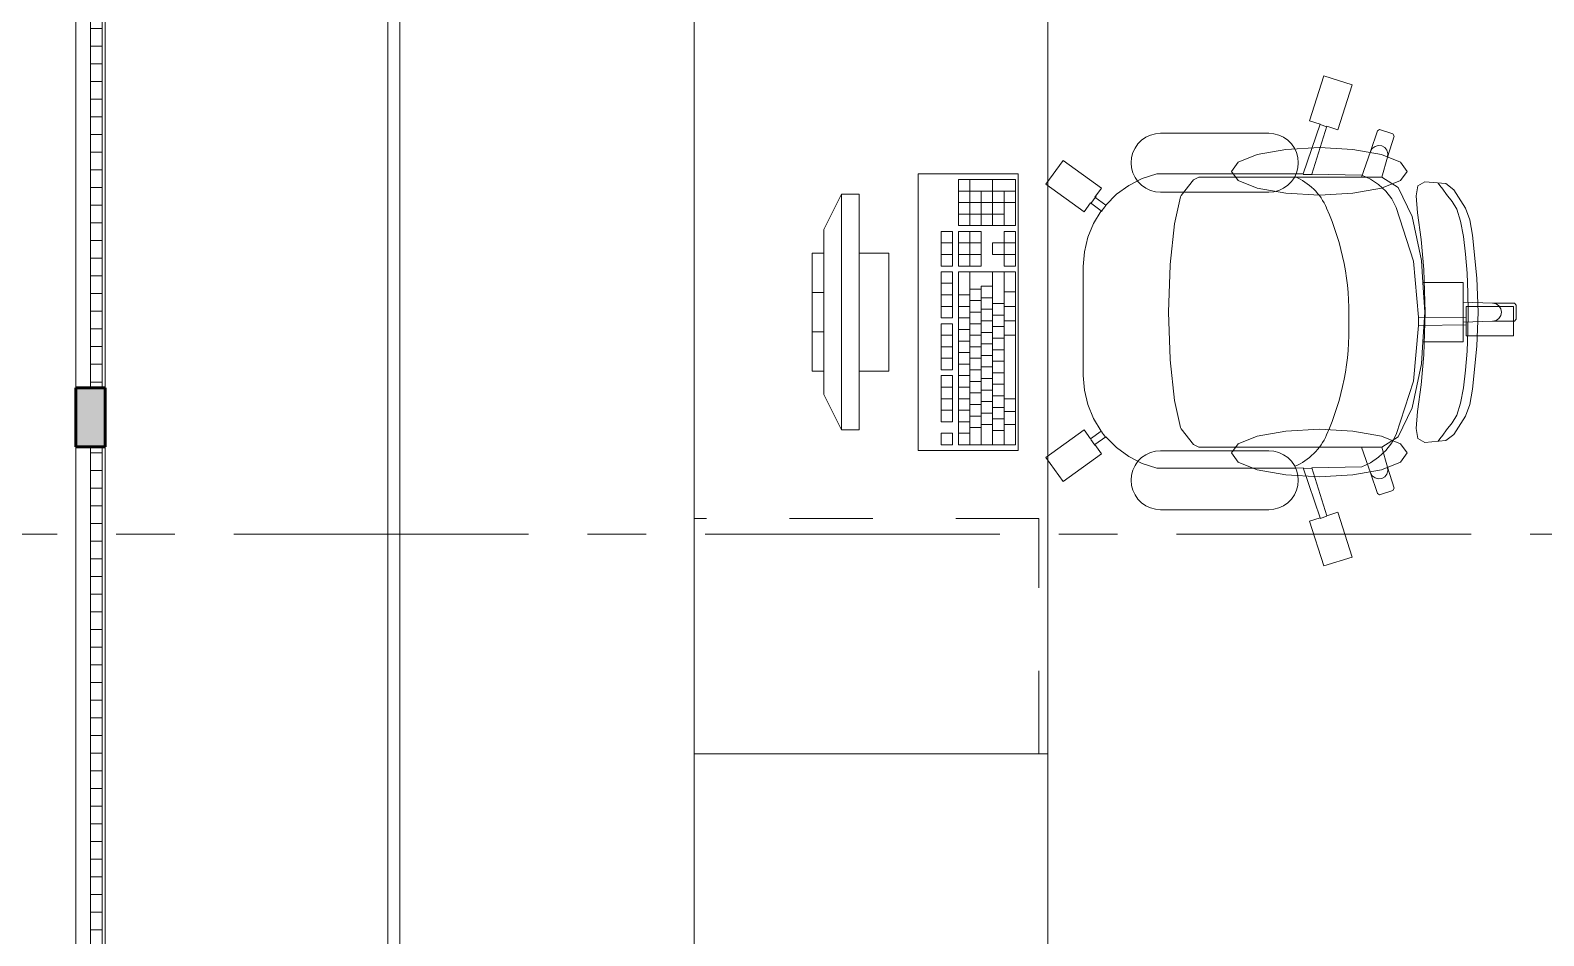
# Model space of a CAD drawing. Header units: inches. Extents: x -38 to 5698, y -33 to 92.
# Drawn here: x 12.593 to 15.162, y 9.32 to 10.857 of the extents above; entities that cross this region are included whole.
import ezdxf

# ---------------------------------------------------------------- set-up
doc = ezdxf.new("R2010")
doc.units = ezdxf.units.IN
doc.header["$MEASUREMENT"] = 0
doc.set_wipeout_variables(frame=1)
for name, pattern in [('Punto & Raya', [0.65, 0.5, -0.075, 0, -0.075]), ('Rayas', [0.282222, 0.141111, -0.141111]), ('Wipeout_Contour', [1, 0, -1])]:
    doc.linetypes.add(name, pattern=pattern)
for name, color, linetype in [('02 _ ARQ _ ALB _ Mobiliario', 7, 'Continuous'), ('02 _ ARQ _ ZON _ Espacio.3D', 7, 'Continuous'), ('08 _ STR _ EXT _ 10 Vereda Exterior', 7, 'Continuous'), ('Acabado - Muros', 7, 'Continuous'), ('Marcador - Secciones', 251, 'Continuous')]:
    doc.layers.add(name, color=color, linetype=linetype)
pattern_1 = [(0, (0, 0), (0, 0.03), [])]

msp = doc.modelspace()

# ---------------------------------------------------------------- hatches: boundary and pattern name
at = {"layer": '08 _ STR _ EXT _ 10 Vereda Exterior', "linetype": 'Continuous', "lineweight": 13}
h = msp.add_hatch(dxfattribs=at)
h.set_pattern_fill('RETÍCULA_100X100_0002', color=251, style=0, pattern_type=2)
h.set_pattern_definition([(360, (3.7574, 18.3027), (0, 2.53199), []), (90, (3.7574, 18.3027), (-3.6, 0), [])])
h.paths.add_polyline_path([(2.17, 3.6213), (4.2913, 1.5), (9.32, 1.5), (9.32, 6.5), (40.52, 6.5), (40.52, 1.5), (52.92, 1.5), (52.92, 19.0859), (51.57, 19.0859), (51.57, 7.2), (9.07, 7.2), (9.07, 7.85), (6.5201, 7.85, -0.414214), (6.2701, 8.1), (6.2701, 8.85, -0.414213), (6.5201, 9.1), (9.07, 9.1), (9.07, 12), (6.5201, 12, -0.414214), (6.2701, 12.25), (6.2701, 13, -0.414213), (6.5201, 13.25), (9.07, 13.25), (9.07, 16.15), (6.5201, 16.15, -0.414214), (6.2701, 16.4), (6.2701, 17.15, -0.414213), (6.5201, 17.4), (8.77, 17.4), (8.7706, 21.0499), (2.17, 21.0499)])

# ---------------------------------------------------------------- linework, layer by layer
at = {"layer": '02 _ ARQ _ ALB _ Mobiliario', "color": 175, "linetype": 'Continuous', "lineweight": 13}
for p, q in [((13.1999, 7.8569), (13.1999, 12.8569)), ((14.7937, 10.6934), (14.7823, 10.697)), ((14.8679, 10.6512), (14.8793, 10.6866)), ((14.8793, 10.6866), (14.8831, 10.6886)), ((14.8831, 10.6886), (14.9058, 10.6811)), ((14.8753, 10.66), (14.8809, 10.6616)), ((14.8809, 10.6616), (14.8867, 10.6609)), ((14.8867, 10.6609), (14.8918, 10.658)), ((14.9077, 10.6773), (14.8963, 10.6419)), ((14.9058, 10.6811), (14.9077, 10.6773)), ((14.8522, 10.6078), (14.8679, 10.6512)), ((14.8679, 10.6512), (14.8707, 10.6564)), ((14.8707, 10.6564), (14.8753, 10.66)), ((14.8963, 10.6419), (14.8867, 10.6077)), ((14.8918, 10.658), (14.8954, 10.6534)), ((14.8954, 10.6534), (14.897, 10.6477)), ((14.897, 10.6477), (14.8963, 10.6419)), ((14.7684, 10.612), (14.7535, 10.6123)), ((14.2651, 10.6038), (14.1681, 10.6038)), ((14.1681, 10.6038), (14.1681, 10.5254)), ((14.2651, 10.5842), (14.1681, 10.5842)), ((14.1875, 10.5254), (14.1875, 10.6038)), ((14.2069, 10.5254), (14.2069, 10.5842)), ((14.2263, 10.5254), (14.2263, 10.6038)), ((14.2457, 10.5254), (14.2457, 10.5842)), ((14.2651, 10.5254), (14.2651, 10.6038)), ((14.5462, 10.5765), (14.5674, 10.6033)), ((14.5674, 10.6033), (14.576, 10.6078)), ((14.576, 10.6078), (14.607, 10.6078)), ((14.607, 10.6078), (14.6431, 10.6078)), ((14.6431, 10.6078), (14.8522, 10.6078)), ((14.8865, 10.6078), (14.8522, 10.6078)), ((14.8865, 10.6078), (14.8867, 10.6077)), ((14.8867, 10.6077), (14.9145, 10.5904)), ((14.9145, 10.5904), (14.9383, 10.5407)), ((14.945, 10.576), (14.9481, 10.5932)), ((14.9481, 10.5932), (14.9596, 10.6)), ((14.9596, 10.6), (14.9957, 10.5967)), ((14.9851, 10.5936), (14.9825, 10.5973)), ((14.9903, 10.5873), (14.9851, 10.5936)), ((14.9964, 10.5783), (14.9903, 10.5873)), ((14.9957, 10.5967), (15.0089, 10.5861)), ((15.0089, 10.5861), (15.0289, 10.5551)), ((13.9699, 10.5786), (13.9399, 10.5186)), ((13.9999, 10.5786), (13.9699, 10.5786)), ((13.9699, 10.5786), (13.9699, 10.1786)), ((13.9999, 10.1786), (13.9999, 10.5786)), ((14.2651, 10.5646), (14.1681, 10.5646)), ((14.402, 10.5757), (14.3929, 10.5631)), ((14.5347, 10.5284), (14.5453, 10.5744)), ((14.5453, 10.5744), (14.5462, 10.5765)), ((14.9476, 10.5471), (14.945, 10.576)), ((15.0065, 10.5666), (14.9964, 10.5783)), ((15.0142, 10.5534), (15.0065, 10.5666)), ((14.2457, 10.545), (14.1681, 10.545)), ((14.9383, 10.5407), (14.9542, 10.4663)), ((14.9534, 10.5018), (14.9476, 10.5471)), ((15.0205, 10.533), (15.0142, 10.5534)), ((15.0254, 10.5071), (15.0205, 10.533)), ((15.0289, 10.5551), (15.0362, 10.5352)), ((15.0362, 10.5352), (15.041, 10.5093)), ((13.9399, 10.2386), (13.9399, 10.5186)), ((14.1584, 10.5157), (14.139, 10.5157)), ((14.139, 10.5157), (14.139, 10.4569)), ((14.1584, 10.4569), (14.1584, 10.5157)), ((14.1681, 10.5254), (14.2651, 10.5254)), ((14.2069, 10.5157), (14.1681, 10.5157)), ((14.1681, 10.5157), (14.1681, 10.4569)), ((14.1875, 10.4569), (14.1875, 10.5157)), ((14.2069, 10.4569), (14.2069, 10.5157)), ((14.2651, 10.5157), (14.2457, 10.5157)), ((14.2457, 10.5157), (14.2457, 10.4961)), ((14.2651, 10.4569), (14.2651, 10.5157)), ((14.5275, 10.4597), (14.5347, 10.5284)), ((15.0291, 10.4771), (15.0254, 10.5071)), ((15.041, 10.5093), (15.048, 10.4361)), ((14.1584, 10.4961), (14.139, 10.4961)), ((14.2069, 10.4961), (14.1681, 10.4961)), ((14.2457, 10.4961), (14.2263, 10.4961)), ((14.2263, 10.4961), (14.2263, 10.4765)), ((14.2651, 10.4961), (14.2457, 10.4961)), ((14.2457, 10.4765), (14.2457, 10.4961)), ((14.9581, 10.4509), (14.9534, 10.5018)), ((13.9399, 10.4786), (13.9199, 10.4786)), ((13.9199, 10.4786), (13.9199, 10.2786)), ((13.9399, 10.2786), (13.9399, 10.4786)), ((14.0499, 10.4786), (13.9999, 10.4786)), ((13.9999, 10.4786), (13.9999, 10.2786)), ((14.0499, 10.2786), (14.0499, 10.4786)), ((14.1584, 10.4765), (14.139, 10.4765)), ((14.139, 10.4569), (14.1584, 10.4569)), ((14.2069, 10.4765), (14.1681, 10.4765)), ((14.1681, 10.4569), (14.2069, 10.4569)), ((14.2263, 10.4765), (14.2457, 10.4765)), ((14.2457, 10.4765), (14.2457, 10.4569)), ((14.2651, 10.4765), (14.2457, 10.4765)), ((14.2457, 10.4569), (14.2651, 10.4569)), ((14.5249, 10.3786), (14.5274, 10.4586)), ((14.5274, 10.4586), (14.5275, 10.4597)), ((14.9542, 10.4663), (14.9566, 10.4289)), ((15.0316, 10.4447), (15.0291, 10.4771)), ((14.1584, 10.4471), (14.139, 10.4471)), ((14.139, 10.4471), (14.139, 10.3688)), ((14.1584, 10.3688), (14.1584, 10.4471)), ((14.2651, 10.4471), (14.1681, 10.4471)), ((14.1681, 10.4471), (14.1681, 10.1534)), ((14.1875, 10.1534), (14.1875, 10.4471)), ((14.2263, 10.1534), (14.2263, 10.4471)), ((14.2457, 10.1534), (14.2457, 10.4471)), ((14.2651, 10.1534), (14.2651, 10.4471)), ((14.9604, 10.3786), (14.9581, 10.4509)), ((15.0331, 10.4113), (15.0316, 10.4447)), ((15.048, 10.4361), (15.0502, 10.3786)), ((13.9399, 10.4119), (13.9199, 10.4119)), ((14.1584, 10.4275), (14.139, 10.4275)), ((14.1584, 10.4079), (14.139, 10.4079)), ((14.1875, 10.4079), (14.1681, 10.4079)), ((14.2069, 10.4177), (14.1875, 10.4177)), ((14.2069, 10.1534), (14.2069, 10.4226)), ((14.2263, 10.4226), (14.2069, 10.4226)), ((14.2651, 10.4128), (14.2457, 10.4128)), ((14.9566, 10.4289), (14.9598, 10.3786)), ((14.9566, 10.4289), (14.9953, 10.4289)), ((14.9953, 10.4289), (15.0252, 10.4289)), ((15.0252, 10.4289), (15.0252, 10.3955)), ((15.0336, 10.3786), (15.0331, 10.4113)), ((14.1584, 10.3884), (14.139, 10.3884)), ((14.1875, 10.3884), (14.1681, 10.3884)), ((14.2069, 10.3982), (14.1875, 10.3982)), ((14.2069, 10.3786), (14.1875, 10.3786)), ((14.2263, 10.403), (14.2069, 10.403)), ((14.2263, 10.3835), (14.2069, 10.3835)), ((14.2457, 10.3933), (14.2263, 10.3933)), ((14.2651, 10.3884), (14.2457, 10.3884)), ((14.5249, 10.3786), (14.5274, 10.2985)), ((14.9566, 10.3283), (14.9598, 10.3786)), ((14.9604, 10.3786), (14.9581, 10.3063)), ((15.0252, 10.3955), (15.0252, 10.3786)), ((15.0252, 10.3955), (15.075, 10.3937)), ((15.0252, 10.3617), (15.0252, 10.3786)), ((15.0336, 10.3786), (15.0331, 10.3458)), ((15.048, 10.3211), (15.0502, 10.3786)), ((15.075, 10.3937), (15.0808, 10.3925)), ((15.075, 10.3937), (15.1119, 10.3937)), ((15.0808, 10.3925), (15.0856, 10.3892)), ((15.0856, 10.3892), (15.0889, 10.3843)), ((15.0889, 10.3843), (15.09, 10.3786)), ((15.0889, 10.3728), (15.09, 10.3786)), ((15.1119, 10.3937), (15.1149, 10.3906)), ((15.1149, 10.3906), (15.1149, 10.3786)), ((15.1149, 10.3665), (15.1149, 10.3786)), ((14.139, 10.3688), (14.1584, 10.3688)), ((14.1584, 10.359), (14.139, 10.359)), ((14.139, 10.359), (14.139, 10.2807)), ((14.1584, 10.2807), (14.1584, 10.359)), ((14.1875, 10.3688), (14.1681, 10.3688)), ((14.2069, 10.359), (14.1875, 10.359)), ((14.2263, 10.3639), (14.2069, 10.3639)), ((14.2457, 10.3737), (14.2263, 10.3737)), ((14.2457, 10.3541), (14.2263, 10.3541)), ((14.2651, 10.3639), (14.2457, 10.3639)), ((14.9492, 10.3562), (14.9492, 10.3702)), ((15.0252, 10.3617), (15.075, 10.3635)), ((15.0252, 10.3283), (15.0252, 10.3617)), ((15.03, 10.3692), (15.03, 10.3572)), ((15.075, 10.3635), (15.0808, 10.3646)), ((15.075, 10.3635), (15.1119, 10.3635)), ((15.0808, 10.3646), (15.0856, 10.3679)), ((15.0856, 10.3679), (15.0889, 10.3728)), ((15.1119, 10.3635), (15.1149, 10.3665)), ((13.9399, 10.3452), (13.9199, 10.3452)), ((14.1584, 10.3394), (14.139, 10.3394)), ((14.1875, 10.3492), (14.1681, 10.3492)), ((14.1875, 10.3296), (14.1681, 10.3296)), ((14.2069, 10.3394), (14.1875, 10.3394)), ((14.2263, 10.3443), (14.2069, 10.3443)), ((14.2457, 10.3345), (14.2263, 10.3345)), ((14.2651, 10.3394), (14.2457, 10.3394)), ((14.9542, 10.2908), (14.9566, 10.3283)), ((14.9566, 10.3283), (14.9953, 10.3283)), ((14.9953, 10.3283), (15.0252, 10.3283)), ((15.0331, 10.3458), (15.0316, 10.3125)), ((14.1584, 10.3198), (14.139, 10.3198)), ((14.1875, 10.31), (14.1681, 10.31)), ((14.2069, 10.3198), (14.1875, 10.3198)), ((14.2263, 10.3247), (14.2069, 10.3247)), ((14.2263, 10.3051), (14.2069, 10.3051)), ((14.2457, 10.3149), (14.2263, 10.3149)), ((14.9581, 10.3063), (14.9534, 10.2553)), ((15.0316, 10.3125), (15.0291, 10.28)), ((15.041, 10.2479), (15.048, 10.3211)), ((13.9199, 10.2786), (13.9399, 10.2786)), ((13.9999, 10.2786), (14.0499, 10.2786)), ((14.1584, 10.3002), (14.139, 10.3002)), ((14.139, 10.2807), (14.1584, 10.2807)), ((14.1875, 10.2904), (14.1681, 10.2904)), ((14.2069, 10.3002), (14.1875, 10.3002)), ((14.2069, 10.2807), (14.1875, 10.2807)), ((14.2263, 10.2855), (14.2069, 10.2855)), ((14.2457, 10.2953), (14.2263, 10.2953)), ((14.2457, 10.2758), (14.2263, 10.2758)), ((14.5274, 10.2985), (14.5275, 10.2975)), ((14.5275, 10.2975), (14.5347, 10.2287)), ((14.9383, 10.2164), (14.9542, 10.2908)), ((15.0291, 10.28), (15.0254, 10.25)), ((14.1584, 10.2709), (14.139, 10.2709)), ((14.139, 10.2709), (14.139, 10.1925)), ((14.1584, 10.2513), (14.139, 10.2513)), ((14.1584, 10.1925), (14.1584, 10.2709)), ((14.1875, 10.2709), (14.1681, 10.2709)), ((14.1875, 10.2513), (14.1681, 10.2513)), ((14.2069, 10.2611), (14.1875, 10.2611)), ((14.2263, 10.266), (14.2069, 10.266)), ((14.2457, 10.2562), (14.2263, 10.2562)), ((14.9534, 10.2553), (14.9476, 10.21)), ((15.0254, 10.25), (15.0205, 10.2241)), ((13.9699, 10.1786), (13.9399, 10.2386)), ((14.1584, 10.2317), (14.139, 10.2317)), ((14.1875, 10.2317), (14.1681, 10.2317)), ((14.2069, 10.2415), (14.1875, 10.2415)), ((14.2263, 10.2464), (14.2069, 10.2464)), ((14.2263, 10.2268), (14.2069, 10.2268)), ((14.2457, 10.2366), (14.2263, 10.2366)), ((14.2651, 10.2317), (14.2457, 10.2317)), ((14.5347, 10.2287), (14.5453, 10.1828)), ((15.0205, 10.2241), (15.0142, 10.2037)), ((15.0362, 10.222), (15.041, 10.2479)), ((14.1584, 10.2121), (14.139, 10.2121)), ((14.1875, 10.2121), (14.1681, 10.2121)), ((14.2069, 10.2219), (14.1875, 10.2219)), ((14.2069, 10.2023), (14.1875, 10.2023)), ((14.2263, 10.2072), (14.2069, 10.2072)), ((14.2457, 10.217), (14.2263, 10.217)), ((14.2651, 10.2097), (14.2457, 10.2097)), ((14.9145, 10.1667), (14.9383, 10.2164)), ((14.9476, 10.21), (14.945, 10.1811)), ((15.0142, 10.2037), (15.0065, 10.1905)), ((15.0089, 10.171), (15.0289, 10.202)), ((15.0289, 10.202), (15.0362, 10.222)), ((13.9699, 10.1786), (13.9999, 10.1786)), ((14.139, 10.1925), (14.1584, 10.1925)), ((14.1584, 10.1729), (14.139, 10.1729)), ((14.139, 10.1729), (14.139, 10.1534)), ((14.1584, 10.1534), (14.1584, 10.1729)), ((14.1875, 10.1925), (14.1681, 10.1925)), ((14.1875, 10.1729), (14.1681, 10.1729)), ((14.2069, 10.1827), (14.1875, 10.1827)), ((14.2263, 10.1876), (14.2069, 10.1876)), ((14.2457, 10.1974), (14.2263, 10.1974)), ((14.2457, 10.1778), (14.2263, 10.1778)), ((14.2651, 10.1876), (14.2457, 10.1876)), ((14.5453, 10.1828), (14.5462, 10.1806)), ((14.5462, 10.1806), (14.5674, 10.1538)), ((14.945, 10.1811), (14.9481, 10.1639)), ((14.9964, 10.1788), (14.9903, 10.1698)), ((15.0065, 10.1905), (14.9964, 10.1788)), ((14.139, 10.1534), (14.1584, 10.1534)), ((14.1681, 10.1534), (14.2651, 10.1534)), ((14.4, 10.1527), (14.3929, 10.1624)), ((14.5674, 10.1538), (14.576, 10.1493)), ((14.576, 10.1493), (14.607, 10.1493)), ((14.607, 10.1493), (14.6431, 10.1493)), ((14.6431, 10.1493), (14.8522, 10.1493)), ((14.8865, 10.1493), (14.8522, 10.1493)), ((14.8522, 10.1493), (14.8679, 10.1059)), ((14.8865, 10.1493), (14.8867, 10.1494)), ((14.8867, 10.1494), (14.9145, 10.1667)), ((14.8963, 10.1152), (14.8867, 10.1494)), ((14.9481, 10.1639), (14.9596, 10.1572)), ((14.9596, 10.1572), (14.9957, 10.1605)), ((14.9851, 10.1636), (14.9825, 10.1598)), ((14.9903, 10.1698), (14.9851, 10.1636)), ((14.9957, 10.1605), (15.0089, 10.171)), ((14.7684, 10.1135), (14.7535, 10.1133)), ((14.8679, 10.1059), (14.8707, 10.1008)), ((14.8679, 10.1059), (14.8793, 10.0705)), ((14.8707, 10.1008), (14.8753, 10.0971)), ((14.8753, 10.0971), (14.8809, 10.0955)), ((14.8809, 10.0955), (14.8867, 10.0962)), ((14.8867, 10.0962), (14.8918, 10.0991)), ((14.8918, 10.0991), (14.8954, 10.1037)), ((14.8954, 10.1037), (14.897, 10.1094)), ((14.897, 10.1094), (14.8963, 10.1152)), ((14.9077, 10.0798), (14.8963, 10.1152)), ((14.8793, 10.0705), (14.8831, 10.0686)), ((14.8831, 10.0686), (14.9058, 10.076)), ((14.9058, 10.076), (14.9077, 10.0798)), ((14.7937, 10.0321), (14.7823, 10.0285))]:
    msp.add_line(p, q, dxfattribs=at)
at = {"layer": '02 _ ARQ _ ALB _ Mobiliario', "color": 175, "linetype": 'Rayas', "lineweight": 13}
for p, q in [((14.3049, 10.0286), (13.7199, 10.0286)), ((14.3049, 9.6286), (14.3049, 10.0286))]:
    msp.add_line(p, q, dxfattribs=at)
at = {"layer": '02 _ ARQ _ ALB _ Mobiliario', "color": 175, "linetype": 'Continuous', "lineweight": 13, "flags": 128}
for points in [[(13.7199, 11.1286), (13.7199, 9.6286), (14.3199, 9.6286), (14.3199, 11.1286)], [(14.9492, 10.3562), (14.9404, 10.2616), (14.9115, 10.1711), (14.9037, 10.1566), (14.8936, 10.1435), (14.8815, 10.1322), (14.8678, 10.1229), (14.8528, 10.116), (14.7682, 10.1145), (14.7936, 10.0331), (14.8121, 10.039), (14.8364, 9.9629), (14.7887, 9.9477), (14.7644, 10.0239), (14.7821, 10.0295), (14.7533, 10.1142), (14.7409, 10.114), (14.5049, 10.114), (14.4803, 10.1219), (14.4574, 10.1335), (14.4365, 10.1486), (14.4184, 10.1669), (14.3996, 10.1537), (14.4108, 10.1383), (14.346, 10.0913), (14.3166, 10.1317), (14.3814, 10.1787), (14.3926, 10.1634), (14.4106, 10.1768), (14.3975, 10.1983), (14.3879, 10.2216), (14.382, 10.2461), (14.38, 10.2712), (14.38, 10.4561), (14.382, 10.4812), (14.3879, 10.5057), (14.3975, 10.529), (14.4106, 10.5505), (14.3926, 10.564), (14.3814, 10.5486), (14.3166, 10.5956), (14.346, 10.636), (14.4108, 10.589), (14.3996, 10.5737), (14.4184, 10.5604), (14.4365, 10.5787), (14.4574, 10.5938), (14.4803, 10.6054), (14.5049, 10.6133), (14.7409, 10.6133), (14.7533, 10.6131), (14.7821, 10.6978), (14.7644, 10.7034), (14.7887, 10.7796), (14.8364, 10.7645), (14.8121, 10.6883), (14.7936, 10.6942), (14.7682, 10.6128), (14.8528, 10.6113), (14.8678, 10.6044), (14.8815, 10.5951), (14.8936, 10.5838), (14.9037, 10.5707), (14.9115, 10.5562), (14.9405, 10.4653), (14.9492, 10.3702), (15.03, 10.3692), (15.03, 10.3882), (15.1101, 10.3882), (15.1101, 10.3382), (15.03, 10.3382), (15.03, 10.3572)], [(14.6951, 10.6822), (14.5113, 10.6822), (14.5026, 10.6815), (14.4942, 10.6792), (14.4863, 10.6755), (14.4792, 10.6705), (14.473, 10.6644), (14.468, 10.6572), (14.4643, 10.6493), (14.4621, 10.6409), (14.4613, 10.6322), (14.4621, 10.6236), (14.4643, 10.6151), (14.468, 10.6072), (14.473, 10.6001), (14.4792, 10.5939), (14.4863, 10.5889), (14.4942, 10.5853), (14.5026, 10.583), (14.5113, 10.5823), (14.6951, 10.5823), (14.7038, 10.583), (14.7122, 10.5853), (14.7201, 10.5889), (14.7273, 10.5939), (14.7334, 10.6001), (14.7384, 10.6072), (14.7421, 10.6151), (14.7444, 10.6236), (14.7451, 10.6322), (14.7444, 10.6409), (14.7421, 10.6493), (14.7384, 10.6572), (14.7334, 10.6644), (14.7273, 10.6705), (14.7201, 10.6755), (14.7122, 10.6792), (14.7038, 10.6815)], [(14.7809, 10.6578), (14.8379, 10.6548), (14.8862, 10.646), (14.9185, 10.633), (14.9299, 10.6176), (14.9185, 10.6022), (14.8862, 10.5891), (14.8379, 10.5804), (14.7809, 10.5773), (14.7238, 10.5804), (14.6755, 10.5891), (14.6432, 10.6022), (14.6319, 10.6176), (14.6432, 10.633), (14.6755, 10.646), (14.7238, 10.6548)], [(14.0999, 10.1436), (14.2699, 10.1436), (14.2699, 10.6136), (14.0999, 10.6136)], [(14.7809, 10.0993), (14.8379, 10.1024), (14.8862, 10.1111), (14.9185, 10.1242), (14.9299, 10.1396), (14.9185, 10.155), (14.8862, 10.168), (14.8379, 10.1768), (14.7809, 10.1798), (14.7238, 10.1768), (14.6755, 10.168), (14.6432, 10.155), (14.6319, 10.1396), (14.6432, 10.1242), (14.6755, 10.1111), (14.7238, 10.1024)], [(14.6951, 10.1433), (14.5113, 10.1433), (14.5026, 10.1425), (14.4942, 10.1403), (14.4863, 10.1366), (14.4792, 10.1316), (14.473, 10.1254), (14.468, 10.1183), (14.4643, 10.1104), (14.4621, 10.102), (14.4613, 10.0933), (14.4621, 10.0846), (14.4643, 10.0762), (14.468, 10.0683), (14.473, 10.0612), (14.4792, 10.055), (14.4863, 10.05), (14.4942, 10.0463), (14.5026, 10.0441), (14.5113, 10.0433), (14.6951, 10.0433), (14.7038, 10.0441), (14.7122, 10.0463), (14.7201, 10.05), (14.7273, 10.055), (14.7334, 10.0612), (14.7384, 10.0683), (14.7421, 10.0762), (14.7444, 10.0846), (14.7451, 10.0933), (14.7444, 10.102), (14.7421, 10.1104), (14.7384, 10.1183), (14.7334, 10.1254), (14.7273, 10.1316), (14.7201, 10.1366), (14.7122, 10.1403), (14.7038, 10.1425)], [(13.7199, 9.6286), (13.7199, 8.1286), (14.3199, 8.1286), (14.3199, 9.6286)]]:
    msp.add_lwpolyline(points, close=True, dxfattribs=at)
at = {"layer": '02 _ ARQ _ ALB _ Mobiliario', "color": 175, "linetype": 'Continuous', "lineweight": 13}
for centre, major_axis, start_param, end_param in [((14.6989, 10.5141), (0.1029, 0), 0.413079, 1.168145), ((14.542, 10.4552), (0.1616, 0), 2.438731, 2.516703), ((14.391, 10.3772), (0.4399, 0), 6.249243, 6.700413), ((14.391, 10.3483), (0.4399, 0), 5.865957, 6.317127), ((14.542, 10.2703), (0.1616, 0), 3.766482, 3.844455), ((14.6989, 10.2115), (0.1029, 0), 5.115041, 5.870106)]:
    msp.add_ellipse(centre, major_axis=major_axis, ratio=0.999212, start_param=start_param, end_param=end_param, dxfattribs=at)
at = {"layer": '02 _ ARQ _ ZON _ Espacio.3D', "color": 254, "linetype": 'Continuous', "lineweight": 0, "flags": 128}
for points in [[(9.32, 8.1), (9.5699, 8.1), (9.5699, 7.7), (9.9699, 7.7), (9.9699, 7.45), (12.6699, 7.45), (12.6699, 17.35), (10.0699, 17.35), (10.0699, 16.9), (9.5699, 16.9), (9.5699, 16.4), (9.32, 16.4)], [(12.7199, 7.45), (16.07, 7.45), (16.07, 17.35), (12.7199, 17.35)]]:
    msp.add_lwpolyline(points, close=True, dxfattribs=at)

# ---------------------------------------------------------------- next in the draw order: wipeouts: each hides what was drawn before it
at = {"color": 254, "linetype": 'Wipeout_Contour', "lineweight": 0, "ltscale": 104.467736}
msp.add_wipeout([(12.6699, 12.4), (12.6699, 10.25), (12.7199, 10.25), (12.7199, 12.3835), (12.6869, 12.3835), (12.6869, 12.4)], dxfattribs=at).dxf.layer = 'Acabado - Muros'
at = {"color": 254, "linetype": 'Wipeout_Contour', "lineweight": 0, "ltscale": 92.261607}
msp.add_wipeout([(12.6699, 10.15), (12.6699, 8), (12.6869, 8), (12.6869, 8.0165), (12.7199, 8.0165), (12.7199, 10.15)], dxfattribs=at).dxf.layer = 'Acabado - Muros'

# ---------------------------------------------------------------- next in the draw order: linework, layer by layer
at = {"layer": 'Acabado - Muros', "color": 7, "linetype": 'Continuous', "lineweight": 60}
msp.add_line((12.6699, 10.25), (12.6699, 10.15), dxfattribs=at)
at = {"layer": 'Acabado - Muros', "color": 251, "linetype": 'Continuous', "lineweight": 13, "flags": 128}
for points in [[(12.6699, 14.55), (12.6699, 12.4), (12.6699, 10.25)], [(12.7199, 12.3835), (12.7199, 10.25)], [(12.6699, 10.15), (12.6699, 8), (12.6699, 7.55)], [(12.7199, 10.15), (12.7199, 8.0165)]]:
    msp.add_lwpolyline(points, dxfattribs=at)

# ---------------------------------------------------------------- next in the draw order: wipeouts: each hides what was drawn before it
at = {"color": 254, "linetype": 'Wipeout_Contour', "lineweight": 0, "ltscale": 68.098325}
msp.add_wipeout([(12.7149, 10.25), (12.7149, 12.3835), (12.6949, 12.3835), (12.6949, 10.25)], dxfattribs=at).dxf.layer = 'Acabado - Muros'
at = {"color": 254, "linetype": 'Wipeout_Contour', "lineweight": 0, "ltscale": 62.535472}
msp.add_wipeout([(12.7149, 8.0165), (12.7149, 10.15), (12.6949, 10.15), (12.6949, 8.0165)], dxfattribs=at).dxf.layer = 'Acabado - Muros'

# ---------------------------------------------------------------- next in the draw order: hatches: boundary and pattern name
at = {"layer": 'Acabado - Muros', "linetype": 'Continuous', "lineweight": 0}
h = msp.add_hatch(dxfattribs=at)
h.set_pattern_fill('CONTRACHAPADO_0002', color=254, style=0, pattern_type=2)
h.set_pattern_definition(pattern_1)
h.paths.add_polyline_path([(12.7149, 10.25), (12.7149, 12.3835), (12.6949, 12.3835), (12.6949, 10.25)])
msp.add_hatch(color=254, dxfattribs=at).paths.add_polyline_path([(12.6699, 10.15), (12.7199, 10.15), (12.7199, 10.25), (12.6699, 10.25)])
h = msp.add_hatch(dxfattribs=at)
h.set_pattern_fill('CONTRACHAPADO_0002', color=254, style=0, pattern_type=2)
h.set_pattern_definition(pattern_1)
h.paths.add_polyline_path([(12.7149, 8.0165), (12.7149, 10.15), (12.6949, 10.15), (12.6949, 8.0165)])

# ---------------------------------------------------------------- next in the draw order: linework, layer by layer
at = {"layer": '02 _ ARQ _ ALB _ Mobiliario', "color": 175, "linetype": 'Continuous', "lineweight": 13, "flags": 128}
msp.add_lwpolyline([(13.2199, 7.8569), (13.2199, 12.8569), (12.7199, 12.8569), (12.7199, 7.8569)], close=True, dxfattribs=at)
at = {"layer": 'Acabado - Muros', "color": 7, "linetype": 'Continuous', "lineweight": 60}
for p, q in [((12.7199, 10.25), (12.6699, 10.25)), ((12.7199, 10.25), (12.7199, 10.15)), ((12.7199, 10.15), (12.6699, 10.15))]:
    msp.add_line(p, q, dxfattribs=at)
at = {"layer": 'Acabado - Muros', "color": 7, "linetype": 'Continuous', "lineweight": 13, "flags": 128}
for points in [[(12.7149, 10.25), (12.6949, 10.25), (12.6949, 12.3835), (12.7149, 12.3835)], [(12.7149, 8.0165), (12.6949, 8.0165), (12.6949, 10.15), (12.7149, 10.15)]]:
    msp.add_lwpolyline(points, close=True, dxfattribs=at)
at = {"layer": 'Marcador - Secciones', "color": 251, "linetype": 'Punto & Raya', "lineweight": 13}
msp.add_line((4.9384, 10.0018), (46.3506, 10.0018), dxfattribs=at)

doc.saveas('drawing.dxf')
